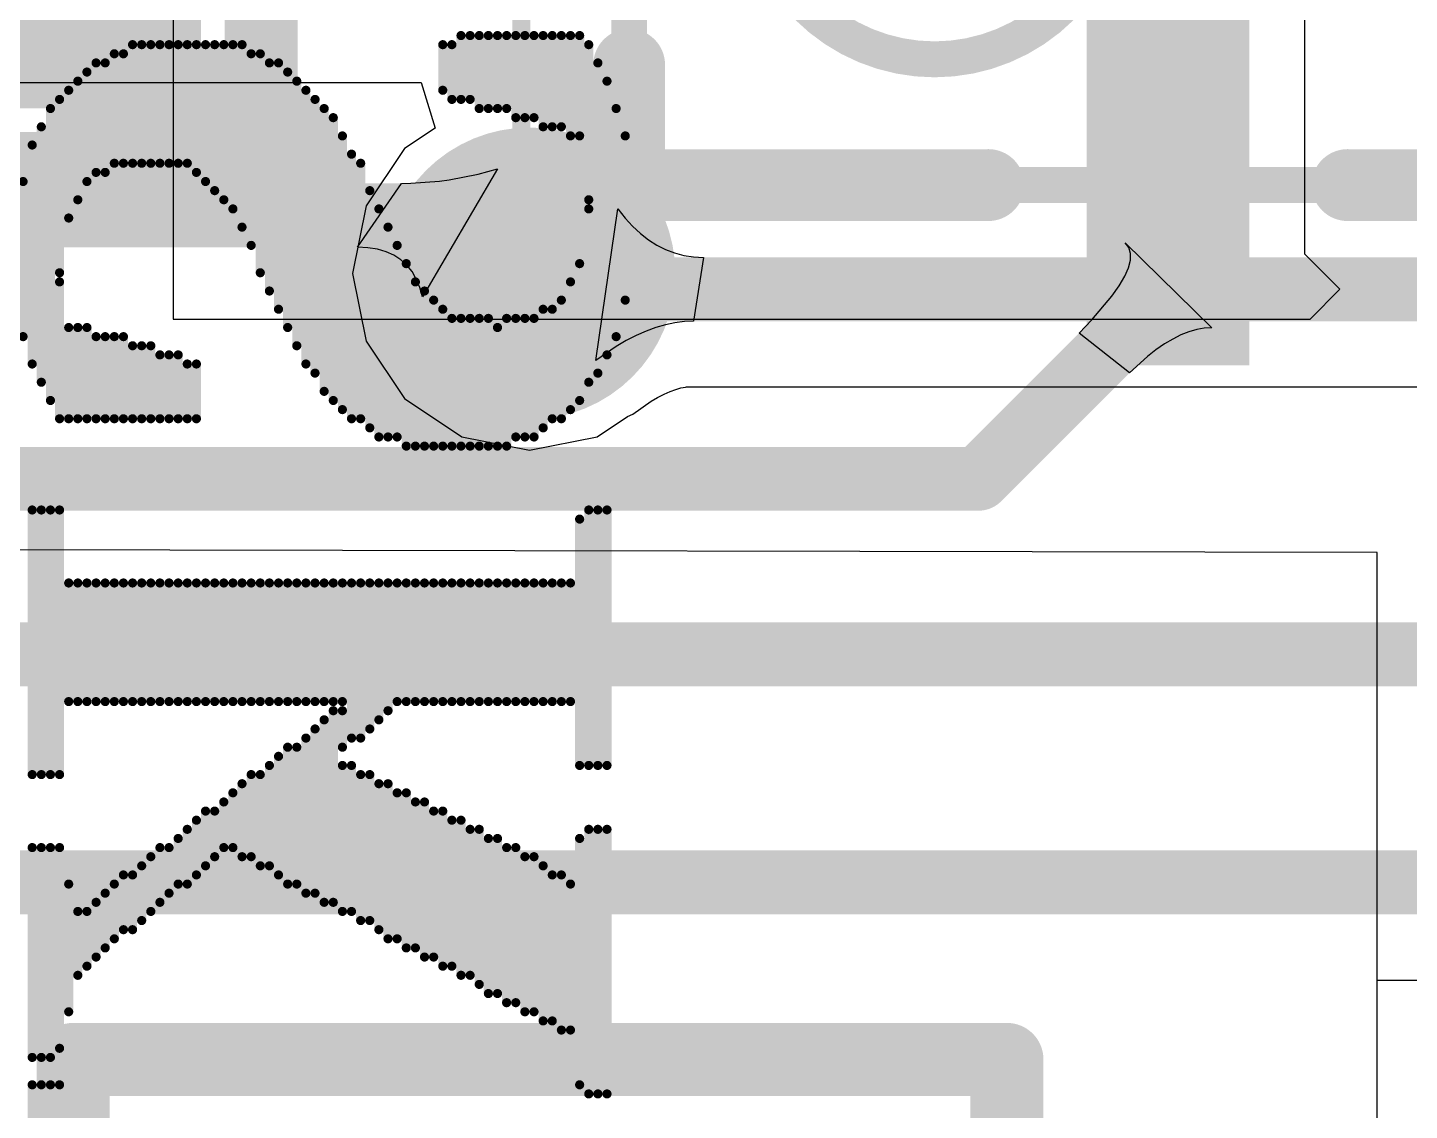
# Model space of a CAD drawing. Header units: millimetres. Extents: x -1.72 to 0.75, y -0.35 to 1.04.
# Drawn here: x 0.45 to 0.6015, y 0.175 to 0.2937 of the extents above; entities that cross this region are included whole.
import ezdxf

# ---------------------------------------------------------------- set-up
doc = ezdxf.new("R2010")
doc.units = ezdxf.units.MM
doc.header["$MEASUREMENT"] = 0
for name, color, linetype in [('BottomLayer', 5, 'Continuous'), ('BottomOverlay', 54, 'Continuous'), ('BottomSolder', 6, 'Continuous'), ('DrillDrawing', 1, 'Continuous'), ('Mechanical13', 56, 'Continuous'), ('Mechanical15', 56, 'Continuous'), ('MultiLayer', 9, 'Continuous'), ('TopLayer', 1, 'Continuous'), ('TopOverlay', 2, 'Continuous'), ('TopPaste', 8, 'Continuous'), ('TopSolder', 216, 'Continuous'), ('ViaHoleLayer', 16, 'Continuous')]:
    doc.layers.add(name, color=color, linetype=linetype)

# ---------------------------------------------------------------- blocks, each defined once
blk = doc.blocks.new('SEASKY1_B_1')
at = {"layer": 'BottomOverlay', "const_width": 0.001}
for points in [[(0.373, -0.02), (0.355, -0.02)], [(0.377, -0.021), (0.352, -0.021)], [(0.381, -0.023), (0.347, -0.023)], [(0.379, -0.022), (0.349, -0.022)], [(0.424, -0.022), (0.396, -0.022)], [(0.424, -0.023), (0.396, -0.023)], [(0.46, -0.022), (0.431, -0.022)], [(0.46, -0.023), (0.431, -0.023)], [(0.362, -0.024), (0.345, -0.024)], [(0.382, -0.024), (0.363, -0.024)], [(0.424, -0.024), (0.396, -0.024)], [(0.46, -0.024), (0.431, -0.024)], [(0.355, -0.025), (0.344, -0.025)], [(0.355, -0.026), (0.344, -0.026)], [(0.384, -0.025), (0.369, -0.025)], [(0.385, -0.026), (0.371, -0.026)], [(0.424, -0.025), (0.397, -0.025)], [(0.417, -0.026), (0.404, -0.026)], [(0.459, -0.025), (0.432, -0.025)], [(0.453, -0.026), (0.437, -0.026)], [(0.354, -0.027), (0.344, -0.027)], [(0.386, -0.027), (0.373, -0.027)], [(0.417, -0.027), (0.404, -0.027)], [(0.453, -0.027), (0.436, -0.027)], [(0.354, -0.028), (0.344, -0.028)], [(0.354, -0.029), (0.344, -0.029)], [(0.386, -0.028), (0.374, -0.028)], [(0.387, -0.029), (0.374, -0.029)], [(0.417, -0.028), (0.404, -0.028)], [(0.417, -0.029), (0.404, -0.029)], [(0.452, -0.029), (0.435, -0.029)], [(0.452, -0.028), (0.436, -0.028)], [(0.353, -0.03), (0.344, -0.03)], [(0.388, -0.03), (0.375, -0.03)], [(0.417, -0.03), (0.404, -0.03)], [(0.451, -0.03), (0.434, -0.03)], [(0.353, -0.031), (0.344, -0.031)], [(0.353, -0.032), (0.344, -0.032)], [(0.375, -0.031), (0.388, -0.031)], [(0.388, -0.032), (0.375, -0.032)], [(0.417, -0.031), (0.404, -0.031)], [(0.417, -0.032), (0.404, -0.032)], [(0.45, -0.032), (0.433, -0.032)], [(0.451, -0.031), (0.434, -0.031)], [(0.352, -0.033), (0.344, -0.033)], [(0.389, -0.033), (0.375, -0.033)], [(0.417, -0.033), (0.404, -0.033)], [(0.45, -0.033), (0.433, -0.033)], [(0.352, -0.034), (0.344, -0.034)], [(0.352, -0.035), (0.344, -0.035)], [(0.389, -0.035), (0.375, -0.035)], [(0.389, -0.034), (0.376, -0.034)], [(0.417, -0.034), (0.404, -0.034)], [(0.417, -0.035), (0.404, -0.035)], [(0.449, -0.034), (0.432, -0.034)], [(0.449, -0.035), (0.432, -0.035)], [(0.352, -0.036), (0.344, -0.036)], [(0.389, -0.036), (0.375, -0.036)], [(0.417, -0.036), (0.404, -0.036)], [(0.448, -0.036), (0.431, -0.036)], [(0.351, -0.037), (0.344, -0.037)], [(0.351, -0.038), (0.344, -0.038)], [(0.389, -0.037), (0.375, -0.037)], [(0.389, -0.038), (0.375, -0.038)], [(0.417, -0.037), (0.404, -0.037)], [(0.417, -0.038), (0.404, -0.038)], [(0.447, -0.038), (0.43, -0.038)], [(0.447, -0.037), (0.431, -0.037)], [(0.351, -0.039), (0.345, -0.039)], [(0.389, -0.039), (0.375, -0.039)], [(0.417, -0.039), (0.404, -0.039)], [(0.446, -0.039), (0.43, -0.039)], [(0.35, -0.04), (0.345, -0.04)], [(0.389, -0.041), (0.373, -0.041)], [(0.389, -0.04), (0.374, -0.04)], [(0.417, -0.04), (0.404, -0.04)], [(0.417, -0.041), (0.404, -0.041)], [(0.446, -0.04), (0.429, -0.04)], [(0.445, -0.041), (0.429, -0.041)], [(0.389, -0.042), (0.372, -0.042)], [(0.417, -0.042), (0.404, -0.042)], [(0.445, -0.042), (0.428, -0.042)], [(0.389, -0.044), (0.369, -0.044)], [(0.389, -0.043), (0.371, -0.043)], [(0.417, -0.043), (0.404, -0.043)], [(0.417, -0.044), (0.404, -0.044)], [(0.444, -0.044), (0.427, -0.044)], [(0.444, -0.043), (0.428, -0.043)], [(0.388, -0.045), (0.367, -0.045)], [(0.417, -0.045), (0.404, -0.045)], [(0.443, -0.045), (0.427, -0.045)], [(0.388, -0.047), (0.363, -0.047)], [(0.388, -0.046), (0.365, -0.046)], [(0.404, -0.046), (0.418, -0.046)], [(0.419, -0.047), (0.404, -0.047)], [(0.443, -0.046), (0.426, -0.046)], [(0.442, -0.047), (0.426, -0.047)], [(0.387, -0.048), (0.361, -0.048)], [(0.42, -0.048), (0.404, -0.048)], [(0.441, -0.048), (0.425, -0.048)], [(0.386, -0.05), (0.357, -0.05)], [(0.386, -0.049), (0.358, -0.049)], [(0.421, -0.049), (0.404, -0.049)], [(0.421, -0.05), (0.404, -0.05)], [(0.44, -0.05), (0.424, -0.05)], [(0.441, -0.049), (0.425, -0.049)], [(0.385, -0.051), (0.355, -0.051)], [(0.417, -0.051), (0.404, -0.051)], [(0.422, -0.051), (0.418, -0.051)], [(0.44, -0.051), (0.424, -0.051)], [(0.383, -0.053), (0.352, -0.053)], [(0.384, -0.052), (0.353, -0.052)], [(0.417, -0.052), (0.404, -0.052)], [(0.417, -0.053), (0.404, -0.053)], [(0.439, -0.052), (0.418, -0.052)], [(0.439, -0.053), (0.419, -0.053)], [(0.38, -0.055), (0.35, -0.055)], [(0.381, -0.054), (0.351, -0.054)], [(0.417, -0.054), (0.404, -0.054)], [(0.417, -0.055), (0.404, -0.055)], [(0.438, -0.054), (0.42, -0.054)], [(0.438, -0.055), (0.421, -0.055)], [(0.378, -0.056), (0.349, -0.056)], [(0.417, -0.056), (0.404, -0.056)], [(0.437, -0.056), (0.422, -0.056)], [(0.374, -0.058), (0.347, -0.058)], [(0.376, -0.057), (0.348, -0.057)], [(0.417, -0.057), (0.404, -0.057)], [(0.417, -0.058), (0.404, -0.058)], [(0.437, -0.057), (0.422, -0.057)], [(0.423, -0.058), (0.436, -0.058)], [(0.372, -0.059), (0.347, -0.059)], [(0.417, -0.059), (0.404, -0.059)], [(0.435, -0.059), (0.424, -0.059)], [(0.346, -0.06), (0.37, -0.06)], [(0.346, -0.061), (0.367, -0.061)], [(0.417, -0.06), (0.404, -0.06)], [(0.404, -0.061), (0.417, -0.061)], [(0.435, -0.06), (0.425, -0.06)], [(0.434, -0.061), (0.425, -0.061)], [(0.365, -0.062), (0.345, -0.062)], [(0.417, -0.062), (0.404, -0.062)], [(0.434, -0.062), (0.426, -0.062)], [(0.363, -0.063), (0.345, -0.063)], [(0.362, -0.064), (0.345, -0.064)], [(0.417, -0.063), (0.404, -0.063)], [(0.417, -0.064), (0.404, -0.064)], [(0.433, -0.063), (0.427, -0.063)], [(0.433, -0.064), (0.428, -0.064)], [(0.361, -0.065), (0.345, -0.065)], [(0.417, -0.065), (0.404, -0.065)], [(0.434, -0.065), (0.429, -0.065)], [(0.36, -0.066), (0.345, -0.066)], [(0.359, -0.067), (0.345, -0.067)], [(0.386, -0.067), (0.38, -0.067)], [(0.417, -0.066), (0.404, -0.066)], [(0.417, -0.067), (0.404, -0.067)], [(0.435, -0.066), (0.429, -0.066)], [(0.436, -0.067), (0.43, -0.067)], [(0.358, -0.068), (0.345, -0.068)], [(0.386, -0.068), (0.38, -0.068)], [(0.417, -0.068), (0.404, -0.068)], [(0.437, -0.068), (0.431, -0.068)], [(0.358, -0.069), (0.345, -0.069)], [(0.358, -0.07), (0.345, -0.07)], [(0.386, -0.069), (0.379, -0.069)], [(0.386, -0.07), (0.379, -0.07)], [(0.417, -0.069), (0.404, -0.069)], [(0.417, -0.07), (0.404, -0.07)], [(0.437, -0.069), (0.432, -0.069)], [(0.438, -0.07), (0.433, -0.07)], [(0.358, -0.071), (0.345, -0.071)], [(0.386, -0.071), (0.379, -0.071)], [(0.417, -0.071), (0.404, -0.071)], [(0.439, -0.071), (0.433, -0.071)], [(0.358, -0.072), (0.345, -0.072)], [(0.358, -0.073), (0.345, -0.073)], [(0.386, -0.072), (0.378, -0.072)], [(0.386, -0.073), (0.378, -0.073)], [(0.417, -0.072), (0.404, -0.072)], [(0.417, -0.073), (0.404, -0.073)], [(0.44, -0.072), (0.434, -0.072)], [(0.441, -0.073), (0.435, -0.073)], [(0.358, -0.074), (0.345, -0.074)], [(0.386, -0.074), (0.378, -0.074)], [(0.417, -0.074), (0.404, -0.074)], [(0.442, -0.074), (0.436, -0.074)], [(0.346, -0.075), (0.358, -0.075)], [(0.358, -0.076), (0.346, -0.076)], [(0.377, -0.075), (0.386, -0.075)], [(0.386, -0.076), (0.377, -0.076)], [(0.417, -0.075), (0.404, -0.075)], [(0.417, -0.076), (0.404, -0.076)], [(0.436, -0.075), (0.442, -0.075)], [(0.443, -0.076), (0.437, -0.076)], [(0.359, -0.077), (0.347, -0.077)], [(0.386, -0.077), (0.377, -0.077)], [(0.417, -0.077), (0.404, -0.077)], [(0.444, -0.077), (0.438, -0.077)], [(0.359, -0.078), (0.347, -0.078)], [(0.36, -0.079), (0.348, -0.079)], [(0.386, -0.079), (0.376, -0.079)], [(0.386, -0.078), (0.377, -0.078)], [(0.417, -0.078), (0.404, -0.078)], [(0.417, -0.079), (0.404, -0.079)], [(0.445, -0.078), (0.439, -0.078)], [(0.446, -0.079), (0.44, -0.079)], [(0.362, -0.08), (0.349, -0.08)], [(0.386, -0.08), (0.376, -0.08)], [(0.417, -0.08), (0.404, -0.08)], [(0.447, -0.08), (0.44, -0.08)], [(0.364, -0.081), (0.35, -0.081)], [(0.37, -0.082), (0.351, -0.082)], [(0.386, -0.082), (0.371, -0.082)], [(0.386, -0.081), (0.376, -0.081)], [(0.425, -0.082), (0.396, -0.082)], [(0.417, -0.081), (0.404, -0.081)], [(0.455, -0.082), (0.433, -0.082)], [(0.451, -0.081), (0.437, -0.081)], [(0.488, -0.082), (0.459, -0.082)], [(0.384, -0.083), (0.352, -0.083)], [(0.425, -0.083), (0.396, -0.083)], [(0.456, -0.083), (0.433, -0.083)], [(0.459, -0.083), (0.489, -0.083)], [(0.382, -0.084), (0.354, -0.084)], [(0.38, -0.085), (0.356, -0.085)], [(0.425, -0.084), (0.396, -0.084)], [(0.425, -0.085), (0.396, -0.085)], [(0.456, -0.084), (0.433, -0.084)], [(0.456, -0.085), (0.433, -0.085)], [(0.489, -0.084), (0.459, -0.084)], [(0.489, -0.085), (0.459, -0.085)], [(0.377, -0.086), (0.36, -0.086)]]:
    blk.add_lwpolyline(points, dxfattribs=at)
at = {"layer": 'BottomOverlay', "const_width": 0.0005}
for points in [[(0.35475, -0.02, 1), (0.35525, -0.02, 1)], [(0.37275, -0.02, 1), (0.37325, -0.02, 1)], [(0.35175, -0.021, 1), (0.35225, -0.021, 1)], [(0.37675, -0.021, 1), (0.37725, -0.021, 1)], [(0.34675, -0.023, 1), (0.34725, -0.023, 1)], [(0.34875, -0.022, 1), (0.34925, -0.022, 1)], [(0.37875, -0.022, 1), (0.37925, -0.022, 1)], [(0.38075, -0.023, 1), (0.38125, -0.023, 1)], [(0.39575, -0.022, 1), (0.39625, -0.022, 1)], [(0.39575, -0.023, 1), (0.39625, -0.023, 1)], [(0.42375, -0.022, 1), (0.42425, -0.022, 1)], [(0.42375, -0.023, 1), (0.42425, -0.023, 1)], [(0.43075, -0.022, 1), (0.43125, -0.022, 1)], [(0.43075, -0.023, 1), (0.43125, -0.023, 1)], [(0.45975, -0.022, 1), (0.46025, -0.022, 1)], [(0.45975, -0.023, 1), (0.46025, -0.023, 1)], [(0.34475, -0.024, 1), (0.34525, -0.024, 1)], [(0.36175, -0.024, 1), (0.36225, -0.024, 1)], [(0.36275, -0.024, 1), (0.36325, -0.024, 1)], [(0.38175, -0.024, 1), (0.38225, -0.024, 1)], [(0.39575, -0.024, 1), (0.39625, -0.024, 1)], [(0.42375, -0.024, 1), (0.42425, -0.024, 1)], [(0.43075, -0.024, 1), (0.43125, -0.024, 1)], [(0.45975, -0.024, 1), (0.46025, -0.024, 1)], [(0.34375, -0.025, 1), (0.34425, -0.025, 1)], [(0.34375, -0.026, 1), (0.34425, -0.026, 1)], [(0.35475, -0.025, 1), (0.35525, -0.025, 1)], [(0.35475, -0.026, 1), (0.35525, -0.026, 1)], [(0.36875, -0.025, 1), (0.36925, -0.025, 1)], [(0.37075, -0.026, 1), (0.37125, -0.026, 1)], [(0.38375, -0.025, 1), (0.38425, -0.025, 1)], [(0.38475, -0.026, 1), (0.38525, -0.026, 1)], [(0.39675, -0.025, 1), (0.39725, -0.025, 1)], [(0.40375, -0.026, 1), (0.40425, -0.026, 1)], [(0.41675, -0.026, 1), (0.41725, -0.026, 1)], [(0.42375, -0.025, 1), (0.42425, -0.025, 1)], [(0.43175, -0.025, 1), (0.43225, -0.025, 1)], [(0.43675, -0.026, 1), (0.43725, -0.026, 1)], [(0.45275, -0.026, 1), (0.45325, -0.026, 1)], [(0.45875, -0.025, 1), (0.45925, -0.025, 1)], [(0.34375, -0.027, 1), (0.34425, -0.027, 1)], [(0.35375, -0.027, 1), (0.35425, -0.027, 1)], [(0.37275, -0.027, 1), (0.37325, -0.027, 1)], [(0.38575, -0.027, 1), (0.38625, -0.027, 1)], [(0.40375, -0.027, 1), (0.40425, -0.027, 1)], [(0.41675, -0.027, 1), (0.41725, -0.027, 1)], [(0.43575, -0.027, 1), (0.43625, -0.027, 1)], [(0.45275, -0.027, 1), (0.45325, -0.027, 1)], [(0.34375, -0.028, 1), (0.34425, -0.028, 1)], [(0.34375, -0.029, 1), (0.34425, -0.029, 1)], [(0.35375, -0.028, 1), (0.35425, -0.028, 1)], [(0.35375, -0.029, 1), (0.35425, -0.029, 1)], [(0.37375, -0.028, 1), (0.37425, -0.028, 1)], [(0.37375, -0.029, 1), (0.37425, -0.029, 1)], [(0.38575, -0.028, 1), (0.38625, -0.028, 1)], [(0.38675, -0.029, 1), (0.38725, -0.029, 1)], [(0.40375, -0.028, 1), (0.40425, -0.028, 1)], [(0.40375, -0.029, 1), (0.40425, -0.029, 1)], [(0.41675, -0.028, 1), (0.41725, -0.028, 1)], [(0.41675, -0.029, 1), (0.41725, -0.029, 1)], [(0.43475, -0.029, 1), (0.43525, -0.029, 1)], [(0.43575, -0.028, 1), (0.43625, -0.028, 1)], [(0.45175, -0.028, 1), (0.45225, -0.028, 1)], [(0.45175, -0.029, 1), (0.45225, -0.029, 1)], [(0.34375, -0.03, 1), (0.34425, -0.03, 1)], [(0.35275, -0.03, 1), (0.35325, -0.03, 1)], [(0.37475, -0.03, 1), (0.37525, -0.03, 1)], [(0.38775, -0.03, 1), (0.38825, -0.03, 1)], [(0.40375, -0.03, 1), (0.40425, -0.03, 1)], [(0.41675, -0.03, 1), (0.41725, -0.03, 1)], [(0.43375, -0.03, 1), (0.43425, -0.03, 1)], [(0.45075, -0.03, 1), (0.45125, -0.03, 1)], [(0.34375, -0.031, 1), (0.34425, -0.031, 1)], [(0.34375, -0.032, 1), (0.34425, -0.032, 1)], [(0.35275, -0.031, 1), (0.35325, -0.031, 1)], [(0.35275, -0.032, 1), (0.35325, -0.032, 1)], [(0.37475, -0.031, 1), (0.37525, -0.031, 1)], [(0.37475, -0.032, 1), (0.37525, -0.032, 1)], [(0.38775, -0.031, 1), (0.38825, -0.031, 1)], [(0.38775, -0.032, 1), (0.38825, -0.032, 1)], [(0.40375, -0.031, 1), (0.40425, -0.031, 1)], [(0.40375, -0.032, 1), (0.40425, -0.032, 1)], [(0.41675, -0.031, 1), (0.41725, -0.031, 1)], [(0.41675, -0.032, 1), (0.41725, -0.032, 1)], [(0.43275, -0.032, 1), (0.43325, -0.032, 1)], [(0.43375, -0.031, 1), (0.43425, -0.031, 1)], [(0.44975, -0.032, 1), (0.45025, -0.032, 1)], [(0.45075, -0.031, 1), (0.45125, -0.031, 1)], [(0.34375, -0.033, 1), (0.34425, -0.033, 1)], [(0.35175, -0.033, 1), (0.35225, -0.033, 1)], [(0.37475, -0.033, 1), (0.37525, -0.033, 1)], [(0.38875, -0.033, 1), (0.38925, -0.033, 1)], [(0.40375, -0.033, 1), (0.40425, -0.033, 1)], [(0.41675, -0.033, 1), (0.41725, -0.033, 1)], [(0.43275, -0.033, 1), (0.43325, -0.033, 1)], [(0.44975, -0.033, 1), (0.45025, -0.033, 1)], [(0.34375, -0.034, 1), (0.34425, -0.034, 1)], [(0.34375, -0.035, 1), (0.34425, -0.035, 1)], [(0.35175, -0.034, 1), (0.35225, -0.034, 1)], [(0.35175, -0.035, 1), (0.35225, -0.035, 1)], [(0.37475, -0.035, 1), (0.37525, -0.035, 1)], [(0.37575, -0.034, 1), (0.37625, -0.034, 1)], [(0.38875, -0.034, 1), (0.38925, -0.034, 1)], [(0.38875, -0.035, 1), (0.38925, -0.035, 1)], [(0.40375, -0.034, 1), (0.40425, -0.034, 1)], [(0.40375, -0.035, 1), (0.40425, -0.035, 1)], [(0.41675, -0.034, 1), (0.41725, -0.034, 1)], [(0.41675, -0.035, 1), (0.41725, -0.035, 1)], [(0.43175, -0.034, 1), (0.43225, -0.034, 1)], [(0.43175, -0.035, 1), (0.43225, -0.035, 1)], [(0.44875, -0.034, 1), (0.44925, -0.034, 1)], [(0.44875, -0.035, 1), (0.44925, -0.035, 1)], [(0.34375, -0.036, 1), (0.34425, -0.036, 1)], [(0.35175, -0.036, 1), (0.35225, -0.036, 1)], [(0.37475, -0.036, 1), (0.37525, -0.036, 1)], [(0.38875, -0.036, 1), (0.38925, -0.036, 1)], [(0.40375, -0.036, 1), (0.40425, -0.036, 1)], [(0.41675, -0.036, 1), (0.41725, -0.036, 1)], [(0.43075, -0.036, 1), (0.43125, -0.036, 1)], [(0.44775, -0.036, 1), (0.44825, -0.036, 1)], [(0.34375, -0.037, 1), (0.34425, -0.037, 1)], [(0.34375, -0.038, 1), (0.34425, -0.038, 1)], [(0.35075, -0.037, 1), (0.35125, -0.037, 1)], [(0.35075, -0.038, 1), (0.35125, -0.038, 1)], [(0.37475, -0.037, 1), (0.37525, -0.037, 1)], [(0.37475, -0.038, 1), (0.37525, -0.038, 1)], [(0.38875, -0.037, 1), (0.38925, -0.037, 1)], [(0.38875, -0.038, 1), (0.38925, -0.038, 1)], [(0.40375, -0.037, 1), (0.40425, -0.037, 1)], [(0.40375, -0.038, 1), (0.40425, -0.038, 1)], [(0.41675, -0.037, 1), (0.41725, -0.037, 1)], [(0.41675, -0.038, 1), (0.41725, -0.038, 1)], [(0.42975, -0.038, 1), (0.43025, -0.038, 1)], [(0.43075, -0.037, 1), (0.43125, -0.037, 1)], [(0.44675, -0.037, 1), (0.44725, -0.037, 1)], [(0.44675, -0.038, 1), (0.44725, -0.038, 1)], [(0.34475, -0.039, 1), (0.34525, -0.039, 1)], [(0.35075, -0.039, 1), (0.35125, -0.039, 1)], [(0.37475, -0.039, 1), (0.37525, -0.039, 1)], [(0.38875, -0.039, 1), (0.38925, -0.039, 1)], [(0.40375, -0.039, 1), (0.40425, -0.039, 1)], [(0.41675, -0.039, 1), (0.41725, -0.039, 1)], [(0.42975, -0.039, 1), (0.43025, -0.039, 1)], [(0.44575, -0.039, 1), (0.44625, -0.039, 1)], [(0.34475, -0.04, 1), (0.34525, -0.04, 1)], [(0.34975, -0.04, 1), (0.35025, -0.04, 1)], [(0.37275, -0.041, 1), (0.37325, -0.041, 1)], [(0.37375, -0.04, 1), (0.37425, -0.04, 1)], [(0.38875, -0.04, 1), (0.38925, -0.04, 1)], [(0.38875, -0.041, 1), (0.38925, -0.041, 1)], [(0.40375, -0.04, 1), (0.40425, -0.04, 1)], [(0.40375, -0.041, 1), (0.40425, -0.041, 1)], [(0.41675, -0.04, 1), (0.41725, -0.04, 1)], [(0.41675, -0.041, 1), (0.41725, -0.041, 1)], [(0.42875, -0.04, 1), (0.42925, -0.04, 1)], [(0.42875, -0.041, 1), (0.42925, -0.041, 1)], [(0.44475, -0.041, 1), (0.44525, -0.041, 1)], [(0.44575, -0.04, 1), (0.44625, -0.04, 1)], [(0.37175, -0.042, 1), (0.37225, -0.042, 1)], [(0.38875, -0.042, 1), (0.38925, -0.042, 1)], [(0.40375, -0.042, 1), (0.40425, -0.042, 1)], [(0.41675, -0.042, 1), (0.41725, -0.042, 1)], [(0.42775, -0.042, 1), (0.42825, -0.042, 1)], [(0.44475, -0.042, 1), (0.44525, -0.042, 1)], [(0.36875, -0.044, 1), (0.36925, -0.044, 1)], [(0.37075, -0.043, 1), (0.37125, -0.043, 1)], [(0.38875, -0.043, 1), (0.38925, -0.043, 1)], [(0.38875, -0.044, 1), (0.38925, -0.044, 1)], [(0.40375, -0.043, 1), (0.40425, -0.043, 1)], [(0.40375, -0.044, 1), (0.40425, -0.044, 1)], [(0.41675, -0.043, 1), (0.41725, -0.043, 1)], [(0.41675, -0.044, 1), (0.41725, -0.044, 1)], [(0.42675, -0.044, 1), (0.42725, -0.044, 1)], [(0.42775, -0.043, 1), (0.42825, -0.043, 1)], [(0.44375, -0.043, 1), (0.44425, -0.043, 1)], [(0.44375, -0.044, 1), (0.44425, -0.044, 1)], [(0.36675, -0.045, 1), (0.36725, -0.045, 1)], [(0.38775, -0.045, 1), (0.38825, -0.045, 1)], [(0.40375, -0.045, 1), (0.40425, -0.045, 1)], [(0.41675, -0.045, 1), (0.41725, -0.045, 1)], [(0.42675, -0.045, 1), (0.42725, -0.045, 1)], [(0.44275, -0.045, 1), (0.44325, -0.045, 1)], [(0.36275, -0.047, 1), (0.36325, -0.047, 1)], [(0.36475, -0.046, 1), (0.36525, -0.046, 1)], [(0.38775, -0.046, 1), (0.38825, -0.046, 1)], [(0.38775, -0.047, 1), (0.38825, -0.047, 1)], [(0.40375, -0.046, 1), (0.40425, -0.046, 1)], [(0.40375, -0.047, 1), (0.40425, -0.047, 1)], [(0.41775, -0.046, 1), (0.41825, -0.046, 1)], [(0.41875, -0.047, 1), (0.41925, -0.047, 1)], [(0.42575, -0.046, 1), (0.42625, -0.046, 1)], [(0.42575, -0.047, 1), (0.42625, -0.047, 1)], [(0.44175, -0.047, 1), (0.44225, -0.047, 1)], [(0.44275, -0.046, 1), (0.44325, -0.046, 1)], [(0.36075, -0.048, 1), (0.36125, -0.048, 1)], [(0.38675, -0.048, 1), (0.38725, -0.048, 1)], [(0.40375, -0.048, 1), (0.40425, -0.048, 1)], [(0.41975, -0.048, 1), (0.42025, -0.048, 1)], [(0.42475, -0.048, 1), (0.42525, -0.048, 1)], [(0.44075, -0.048, 1), (0.44125, -0.048, 1)], [(0.35675, -0.05, 1), (0.35725, -0.05, 1)], [(0.35775, -0.049, 1), (0.35825, -0.049, 1)], [(0.38575, -0.049, 1), (0.38625, -0.049, 1)], [(0.38575, -0.05, 1), (0.38625, -0.05, 1)], [(0.40375, -0.049, 1), (0.40425, -0.049, 1)], [(0.40375, -0.05, 1), (0.40425, -0.05, 1)], [(0.42075, -0.049, 1), (0.42125, -0.049, 1)], [(0.42075, -0.05, 1), (0.42125, -0.05, 1)], [(0.42375, -0.05, 1), (0.42425, -0.05, 1)], [(0.42475, -0.049, 1), (0.42525, -0.049, 1)], [(0.43975, -0.05, 1), (0.44025, -0.05, 1)], [(0.44075, -0.049, 1), (0.44125, -0.049, 1)], [(0.35475, -0.051, 1), (0.35525, -0.051, 1)], [(0.38475, -0.051, 1), (0.38525, -0.051, 1)], [(0.40375, -0.051, 1), (0.40425, -0.051, 1)], [(0.41675, -0.051, 1), (0.41725, -0.051, 1)], [(0.41775, -0.051, 1), (0.41825, -0.051, 1)], [(0.42175, -0.051, 1), (0.42225, -0.051, 1)], [(0.42375, -0.051, 1), (0.42425, -0.051, 1)], [(0.43975, -0.051, 1), (0.44025, -0.051, 1)], [(0.35175, -0.053, 1), (0.35225, -0.053, 1)], [(0.35275, -0.052, 1), (0.35325, -0.052, 1)], [(0.38275, -0.053, 1), (0.38325, -0.053, 1)], [(0.38375, -0.052, 1), (0.38425, -0.052, 1)], [(0.40375, -0.052, 1), (0.40425, -0.052, 1)], [(0.40375, -0.053, 1), (0.40425, -0.053, 1)], [(0.41675, -0.052, 1), (0.41725, -0.052, 1)], [(0.41675, -0.053, 1), (0.41725, -0.053, 1)], [(0.41775, -0.052, 1), (0.41825, -0.052, 1)], [(0.41875, -0.053, 1), (0.41925, -0.053, 1)], [(0.43875, -0.052, 1), (0.43925, -0.052, 1)], [(0.43875, -0.053, 1), (0.43925, -0.053, 1)], [(0.34975, -0.055, 1), (0.35025, -0.055, 1)], [(0.35075, -0.054, 1), (0.35125, -0.054, 1)], [(0.37975, -0.055, 1), (0.38025, -0.055, 1)], [(0.38075, -0.054, 1), (0.38125, -0.054, 1)], [(0.40375, -0.054, 1), (0.40425, -0.054, 1)], [(0.40375, -0.055, 1), (0.40425, -0.055, 1)], [(0.41675, -0.054, 1), (0.41725, -0.054, 1)], [(0.41675, -0.055, 1), (0.41725, -0.055, 1)], [(0.41975, -0.054, 1), (0.42025, -0.054, 1)], [(0.42075, -0.055, 1), (0.42125, -0.055, 1)], [(0.43775, -0.054, 1), (0.43825, -0.054, 1)], [(0.43775, -0.055, 1), (0.43825, -0.055, 1)], [(0.34875, -0.056, 1), (0.34925, -0.056, 1)], [(0.37775, -0.056, 1), (0.37825, -0.056, 1)], [(0.40375, -0.056, 1), (0.40425, -0.056, 1)], [(0.41675, -0.056, 1), (0.41725, -0.056, 1)], [(0.42175, -0.056, 1), (0.42225, -0.056, 1)], [(0.43675, -0.056, 1), (0.43725, -0.056, 1)], [(0.34675, -0.058, 1), (0.34725, -0.058, 1)], [(0.34775, -0.057, 1), (0.34825, -0.057, 1)], [(0.37375, -0.058, 1), (0.37425, -0.058, 1)], [(0.37575, -0.057, 1), (0.37625, -0.057, 1)], [(0.40375, -0.057, 1), (0.40425, -0.057, 1)], [(0.40375, -0.058, 1), (0.40425, -0.058, 1)], [(0.41675, -0.057, 1), (0.41725, -0.057, 1)], [(0.41675, -0.058, 1), (0.41725, -0.058, 1)], [(0.42175, -0.057, 1), (0.42225, -0.057, 1)], [(0.42275, -0.058, 1), (0.42325, -0.058, 1)], [(0.43575, -0.058, 1), (0.43625, -0.058, 1)], [(0.43675, -0.057, 1), (0.43725, -0.057, 1)], [(0.34675, -0.059, 1), (0.34725, -0.059, 1)], [(0.37175, -0.059, 1), (0.37225, -0.059, 1)], [(0.40375, -0.059, 1), (0.40425, -0.059, 1)], [(0.41675, -0.059, 1), (0.41725, -0.059, 1)], [(0.42375, -0.059, 1), (0.42425, -0.059, 1)], [(0.43475, -0.059, 1), (0.43525, -0.059, 1)], [(0.34575, -0.06, 1), (0.34625, -0.06, 1)], [(0.34575, -0.061, 1), (0.34625, -0.061, 1)], [(0.36675, -0.061, 1), (0.36725, -0.061, 1)], [(0.36975, -0.06, 1), (0.37025, -0.06, 1)], [(0.40375, -0.06, 1), (0.40425, -0.06, 1)], [(0.40375, -0.061, 1), (0.40425, -0.061, 1)], [(0.41675, -0.06, 1), (0.41725, -0.06, 1)], [(0.41675, -0.061, 1), (0.41725, -0.061, 1)], [(0.42475, -0.06, 1), (0.42525, -0.06, 1)], [(0.42475, -0.061, 1), (0.42525, -0.061, 1)], [(0.43375, -0.061, 1), (0.43425, -0.061, 1)], [(0.43475, -0.06, 1), (0.43525, -0.06, 1)], [(0.34475, -0.062, 1), (0.34525, -0.062, 1)], [(0.36475, -0.062, 1), (0.36525, -0.062, 1)], [(0.40375, -0.062, 1), (0.40425, -0.062, 1)], [(0.41675, -0.062, 1), (0.41725, -0.062, 1)], [(0.42575, -0.062, 1), (0.42625, -0.062, 1)], [(0.43375, -0.062, 1), (0.43425, -0.062, 1)], [(0.34475, -0.063, 1), (0.34525, -0.063, 1)], [(0.34475, -0.064, 1), (0.34525, -0.064, 1)], [(0.36175, -0.064, 1), (0.36225, -0.064, 1)], [(0.36275, -0.063, 1), (0.36325, -0.063, 1)], [(0.40375, -0.063, 1), (0.40425, -0.063, 1)], [(0.40375, -0.064, 1), (0.40425, -0.064, 1)], [(0.41675, -0.063, 1), (0.41725, -0.063, 1)], [(0.41675, -0.064, 1), (0.41725, -0.064, 1)], [(0.42675, -0.063, 1), (0.42725, -0.063, 1)], [(0.42775, -0.064, 1), (0.42825, -0.064, 1)], [(0.43275, -0.063, 1), (0.43325, -0.063, 1)], [(0.43275, -0.064, 1), (0.43325, -0.064, 1)], [(0.34475, -0.065, 1), (0.34525, -0.065, 1)], [(0.36075, -0.065, 1), (0.36125, -0.065, 1)], [(0.40375, -0.065, 1), (0.40425, -0.065, 1)], [(0.41675, -0.065, 1), (0.41725, -0.065, 1)], [(0.42875, -0.065, 1), (0.42925, -0.065, 1)], [(0.43375, -0.065, 1), (0.43425, -0.065, 1)], [(0.34475, -0.066, 1), (0.34525, -0.066, 1)], [(0.34475, -0.067, 1), (0.34525, -0.067, 1)], [(0.35875, -0.067, 1), (0.35925, -0.067, 1)], [(0.35975, -0.066, 1), (0.36025, -0.066, 1)], [(0.37975, -0.067, 1), (0.38025, -0.067, 1)], [(0.38575, -0.067, 1), (0.38625, -0.067, 1)], [(0.40375, -0.066, 1), (0.40425, -0.066, 1)], [(0.40375, -0.067, 1), (0.40425, -0.067, 1)], [(0.41675, -0.066, 1), (0.41725, -0.066, 1)], [(0.41675, -0.067, 1), (0.41725, -0.067, 1)], [(0.42875, -0.066, 1), (0.42925, -0.066, 1)], [(0.42975, -0.067, 1), (0.43025, -0.067, 1)], [(0.43475, -0.066, 1), (0.43525, -0.066, 1)], [(0.43575, -0.067, 1), (0.43625, -0.067, 1)], [(0.34475, -0.068, 1), (0.34525, -0.068, 1)], [(0.35775, -0.068, 1), (0.35825, -0.068, 1)], [(0.37975, -0.068, 1), (0.38025, -0.068, 1)], [(0.38575, -0.068, 1), (0.38625, -0.068, 1)], [(0.40375, -0.068, 1), (0.40425, -0.068, 1)], [(0.41675, -0.068, 1), (0.41725, -0.068, 1)], [(0.43075, -0.068, 1), (0.43125, -0.068, 1)], [(0.43675, -0.068, 1), (0.43725, -0.068, 1)], [(0.34475, -0.069, 1), (0.34525, -0.069, 1)], [(0.34475, -0.07, 1), (0.34525, -0.07, 1)], [(0.35775, -0.069, 1), (0.35825, -0.069, 1)], [(0.35775, -0.07, 1), (0.35825, -0.07, 1)], [(0.37875, -0.069, 1), (0.37925, -0.069, 1)], [(0.37875, -0.07, 1), (0.37925, -0.07, 1)], [(0.38575, -0.069, 1), (0.38625, -0.069, 1)], [(0.38575, -0.07, 1), (0.38625, -0.07, 1)], [(0.40375, -0.069, 1), (0.40425, -0.069, 1)], [(0.40375, -0.07, 1), (0.40425, -0.07, 1)], [(0.41675, -0.069, 1), (0.41725, -0.069, 1)], [(0.41675, -0.07, 1), (0.41725, -0.07, 1)], [(0.43175, -0.069, 1), (0.43225, -0.069, 1)], [(0.43275, -0.07, 1), (0.43325, -0.07, 1)], [(0.43675, -0.069, 1), (0.43725, -0.069, 1)], [(0.43775, -0.07, 1), (0.43825, -0.07, 1)], [(0.34475, -0.071, 1), (0.34525, -0.071, 1)], [(0.35775, -0.071, 1), (0.35825, -0.071, 1)], [(0.37875, -0.071, 1), (0.37925, -0.071, 1)], [(0.38575, -0.071, 1), (0.38625, -0.071, 1)], [(0.40375, -0.071, 1), (0.40425, -0.071, 1)], [(0.41675, -0.071, 1), (0.41725, -0.071, 1)], [(0.43275, -0.071, 1), (0.43325, -0.071, 1)], [(0.43875, -0.071, 1), (0.43925, -0.071, 1)], [(0.34475, -0.072, 1), (0.34525, -0.072, 1)], [(0.34475, -0.073, 1), (0.34525, -0.073, 1)], [(0.35775, -0.072, 1), (0.35825, -0.072, 1)], [(0.35775, -0.073, 1), (0.35825, -0.073, 1)], [(0.37775, -0.072, 1), (0.37825, -0.072, 1)], [(0.37775, -0.073, 1), (0.37825, -0.073, 1)], [(0.38575, -0.072, 1), (0.38625, -0.072, 1)], [(0.38575, -0.073, 1), (0.38625, -0.073, 1)], [(0.40375, -0.072, 1), (0.40425, -0.072, 1)], [(0.40375, -0.073, 1), (0.40425, -0.073, 1)], [(0.41675, -0.072, 1), (0.41725, -0.072, 1)], [(0.41675, -0.073, 1), (0.41725, -0.073, 1)], [(0.43375, -0.072, 1), (0.43425, -0.072, 1)], [(0.43475, -0.073, 1), (0.43525, -0.073, 1)], [(0.43975, -0.072, 1), (0.44025, -0.072, 1)], [(0.44075, -0.073, 1), (0.44125, -0.073, 1)], [(0.34475, -0.074, 1), (0.34525, -0.074, 1)], [(0.35775, -0.074, 1), (0.35825, -0.074, 1)], [(0.37775, -0.074, 1), (0.37825, -0.074, 1)], [(0.38575, -0.074, 1), (0.38625, -0.074, 1)], [(0.40375, -0.074, 1), (0.40425, -0.074, 1)], [(0.41675, -0.074, 1), (0.41725, -0.074, 1)], [(0.43575, -0.074, 1), (0.43625, -0.074, 1)], [(0.44175, -0.074, 1), (0.44225, -0.074, 1)], [(0.34575, -0.075, 1), (0.34625, -0.075, 1)], [(0.34575, -0.076, 1), (0.34625, -0.076, 1)], [(0.35775, -0.075, 1), (0.35825, -0.075, 1)], [(0.35775, -0.076, 1), (0.35825, -0.076, 1)], [(0.37675, -0.075, 1), (0.37725, -0.075, 1)], [(0.37675, -0.076, 1), (0.37725, -0.076, 1)], [(0.38575, -0.075, 1), (0.38625, -0.075, 1)], [(0.38575, -0.076, 1), (0.38625, -0.076, 1)], [(0.40375, -0.075, 1), (0.40425, -0.075, 1)], [(0.40375, -0.076, 1), (0.40425, -0.076, 1)], [(0.41675, -0.075, 1), (0.41725, -0.075, 1)], [(0.41675, -0.076, 1), (0.41725, -0.076, 1)], [(0.43575, -0.075, 1), (0.43625, -0.075, 1)], [(0.43675, -0.076, 1), (0.43725, -0.076, 1)], [(0.44175, -0.075, 1), (0.44225, -0.075, 1)], [(0.44275, -0.076, 1), (0.44325, -0.076, 1)], [(0.34675, -0.077, 1), (0.34725, -0.077, 1)], [(0.35875, -0.077, 1), (0.35925, -0.077, 1)], [(0.37675, -0.077, 1), (0.37725, -0.077, 1)], [(0.38575, -0.077, 1), (0.38625, -0.077, 1)], [(0.40375, -0.077, 1), (0.40425, -0.077, 1)], [(0.41675, -0.077, 1), (0.41725, -0.077, 1)], [(0.43775, -0.077, 1), (0.43825, -0.077, 1)], [(0.44375, -0.077, 1), (0.44425, -0.077, 1)], [(0.34675, -0.078, 1), (0.34725, -0.078, 1)], [(0.34775, -0.079, 1), (0.34825, -0.079, 1)], [(0.35875, -0.078, 1), (0.35925, -0.078, 1)], [(0.35975, -0.079, 1), (0.36025, -0.079, 1)], [(0.37575, -0.079, 1), (0.37625, -0.079, 1)], [(0.37675, -0.078, 1), (0.37725, -0.078, 1)], [(0.38575, -0.078, 1), (0.38625, -0.078, 1)], [(0.38575, -0.079, 1), (0.38625, -0.079, 1)], [(0.40375, -0.078, 1), (0.40425, -0.078, 1)], [(0.40375, -0.079, 1), (0.40425, -0.079, 1)], [(0.41675, -0.078, 1), (0.41725, -0.078, 1)], [(0.41675, -0.079, 1), (0.41725, -0.079, 1)], [(0.43875, -0.078, 1), (0.43925, -0.078, 1)], [(0.43975, -0.079, 1), (0.44025, -0.079, 1)], [(0.44475, -0.078, 1), (0.44525, -0.078, 1)], [(0.44575, -0.079, 1), (0.44625, -0.079, 1)], [(0.34875, -0.08, 1), (0.34925, -0.08, 1)], [(0.36175, -0.08, 1), (0.36225, -0.08, 1)], [(0.37575, -0.08, 1), (0.37625, -0.08, 1)], [(0.38575, -0.08, 1), (0.38625, -0.08, 1)], [(0.40375, -0.08, 1), (0.40425, -0.08, 1)], [(0.41675, -0.08, 1), (0.41725, -0.08, 1)], [(0.43975, -0.08, 1), (0.44025, -0.08, 1)], [(0.44675, -0.08, 1), (0.44725, -0.08, 1)], [(0.34975, -0.081, 1), (0.35025, -0.081, 1)], [(0.35075, -0.082, 1), (0.35125, -0.082, 1)], [(0.36375, -0.081, 1), (0.36425, -0.081, 1)], [(0.36975, -0.082, 1), (0.37025, -0.082, 1)], [(0.37075, -0.082, 1), (0.37125, -0.082, 1)], [(0.37575, -0.081, 1), (0.37625, -0.081, 1)], [(0.38575, -0.081, 1), (0.38625, -0.081, 1)], [(0.38575, -0.082, 1), (0.38625, -0.082, 1)], [(0.39575, -0.082, 1), (0.39625, -0.082, 1)], [(0.40375, -0.081, 1), (0.40425, -0.081, 1)], [(0.41675, -0.081, 1), (0.41725, -0.081, 1)], [(0.42475, -0.082, 1), (0.42525, -0.082, 1)], [(0.43275, -0.082, 1), (0.43325, -0.082, 1)], [(0.43675, -0.081, 1), (0.43725, -0.081, 1)], [(0.45075, -0.081, 1), (0.45125, -0.081, 1)], [(0.45475, -0.082, 1), (0.45525, -0.082, 1)], [(0.45875, -0.082, 1), (0.45925, -0.082, 1)], [(0.35175, -0.083, 1), (0.35225, -0.083, 1)], [(0.38375, -0.083, 1), (0.38425, -0.083, 1)], [(0.39575, -0.083, 1), (0.39625, -0.083, 1)], [(0.42475, -0.083, 1), (0.42525, -0.083, 1)], [(0.43275, -0.083, 1), (0.43325, -0.083, 1)], [(0.45575, -0.083, 1), (0.45625, -0.083, 1)], [(0.45875, -0.083, 1), (0.45925, -0.083, 1)], [(0.35375, -0.084, 1), (0.35425, -0.084, 1)], [(0.35575, -0.085, 1), (0.35625, -0.085, 1)], [(0.37975, -0.085, 1), (0.38025, -0.085, 1)], [(0.38175, -0.084, 1), (0.38225, -0.084, 1)], [(0.39575, -0.084, 1), (0.39625, -0.084, 1)], [(0.39575, -0.085, 1), (0.39625, -0.085, 1)], [(0.42475, -0.084, 1), (0.42525, -0.084, 1)], [(0.42475, -0.085, 1), (0.42525, -0.085, 1)], [(0.43275, -0.084, 1), (0.43325, -0.084, 1)], [(0.43275, -0.085, 1), (0.43325, -0.085, 1)], [(0.45575, -0.084, 1), (0.45625, -0.084, 1)], [(0.45575, -0.085, 1), (0.45625, -0.085, 1)], [(0.45875, -0.084, 1), (0.45925, -0.084, 1)], [(0.45875, -0.085, 1), (0.45925, -0.085, 1)], [(0.35975, -0.086, 1), (0.36025, -0.086, 1)], [(0.37675, -0.086, 1), (0.37725, -0.086, 1)]]:
    blk.add_lwpolyline(points, format="xyb", close=True, dxfattribs=at)
blk = doc.blocks.new('R_0603_L_39')
at = {"layer": 'Mechanical15', "const_width": 0.001}
for points in [[(0, -0.00787), (0, 0.00787)], [(-0.00787, 0), (0.00787, 0)]]:
    blk.add_lwpolyline(points, dxfattribs=at)
at = {"layer": 'Mechanical15'}
for points, const_width in [([(-0.00025, 0.00787, 1), (0.00025, 0.00787, 1)], 0.0005), ([(0.005, 0, 1), (-0.005, 0, 1)], 0.001), ([(-0.00812, 0, 1), (-0.00762, 0, 1)], 0.0005), ([(-0.00525, 0, 1), (-0.00475, 0, 1)], 0.0005), ([(0.00475, 0, 1), (0.00525, 0, 1)], 0.0005), ([(0.00762, 0, 1), (0.00812, 0, 1)], 0.0005), ([(-0.00025, -0.00787, 1), (0.00025, -0.00787, 1)], 0.0005)]:
    blk.add_lwpolyline(points, format="xyb", close=True, dxfattribs=dict(at, const_width=const_width))
at = {"layer": 'TopLayer'}
for points in [[(-0.04059, -0.015), (-0.01059, -0.015), (-0.04059, 0.015), (-0.01059, 0.015)], [(0.01059, -0.015), (0.04059, -0.015), (0.01059, 0.015), (0.04059, 0.015)]]:
    blk.add_solid(points, dxfattribs=at)
at = {"layer": 'TopOverlay', "const_width": 0.008}
for points in [[(-0.05118, -0.02559), (-0.05118, 0.02559)], [(-0.05118, 0.02559), (0.05118, 0.02559)], [(0.05118, -0.02559), (0.05118, 0.02559)], [(-0.05118, -0.02559), (0.05118, -0.02559)]]:
    blk.add_lwpolyline(points, dxfattribs=at)
at = {"layer": 'TopOverlay', "const_width": 0.004}
for points in [[(-0.05318, 0.02559, 1), (-0.04918, 0.02559, 1)], [(-0.05318, 0.02559, 1), (-0.04918, 0.02559, 1)], [(0.04918, 0.02559, 1), (0.05318, 0.02559, 1)], [(0.04918, 0.02559, 1), (0.05318, 0.02559, 1)], [(-0.05318, -0.02559, 1), (-0.04918, -0.02559, 1)], [(-0.05318, -0.02559, 1), (-0.04918, -0.02559, 1)], [(0.04918, -0.02559, 1), (0.05318, -0.02559, 1)], [(0.04918, -0.02559, 1), (0.05318, -0.02559, 1)]]:
    blk.add_lwpolyline(points, format="xyb", close=True, dxfattribs=at)
at = {"layer": 'TopPaste'}
for points in [[(-0.04059, -0.015), (-0.01059, -0.015), (-0.04059, 0.015), (-0.01059, 0.015)], [(0.01059, -0.015), (0.04059, -0.015), (0.01059, 0.015), (0.04059, 0.015)]]:
    blk.add_solid(points, dxfattribs=at)
at = {"layer": 'TopSolder'}
for points in [[(-0.04459, -0.019), (-0.00659, -0.019), (-0.04459, 0.019), (-0.00659, 0.019)], [(0.00659, -0.019), (0.04459, -0.019), (0.00659, 0.019), (0.04459, 0.019)]]:
    blk.add_solid(points, dxfattribs=at)
blk = doc.blocks.new('BOSC_LGA_16_BMI088_V_42')
at = {"layer": 'Mechanical13', "const_width": 0.00394}
for points in [[(-0.08858, 0.05906), (0.08858, 0.05906)], [(-0.08858, 0.05906), (-0.08858, -0.05905)]]:
    blk.add_lwpolyline(points, dxfattribs=at)
at = {"layer": 'Mechanical13'}
for points, const_width in [([(-0.08957, 0.05906, 1), (-0.0876, 0.05906, 1)], 0.00197), ([(-0.08957, 0.05906, 1), (-0.0876, 0.05906, 1)], 0.00197), ([(-0.03543, 0.02559, 1), (-0.0748, 0.02559, 1)], 0.00394), ([(-0.07579, 0.02559, 1), (-0.07382, 0.02559, 1)], 0.00197)]:
    blk.add_lwpolyline(points, format="xyb", close=True, dxfattribs=dict(at, const_width=const_width))
at = {"layer": 'Mechanical15', "const_width": 0.00197}
for points in [[(-0.10236, 0.07087), (-0.10236, 0.05512)], [(-0.10236, 0.07087), (0.10236, 0.07087)], [(-0.10236, 0.05512), (-0.10236, -0.07087)]]:
    blk.add_lwpolyline(points, dxfattribs=at)
at = {"layer": 'Mechanical15', "const_width": 0.000984}
for points in [[(-0.10285, 0.07087, 1), (-0.10187, 0.07087, 1)], [(-0.10285, 0.07087, 1), (-0.10187, 0.07087, 1)], [(-0.10285, 0.05512, 1), (-0.10187, 0.05512, 1)], [(-0.10285, 0.05512, 1), (-0.10187, 0.05512, 1)]]:
    blk.add_lwpolyline(points, format="xyb", close=True, dxfattribs=at)
at = {"layer": 'TopLayer'}
blk.add_solid([(-0.10433, -0.00492), (-0.06496, -0.00492), (-0.10433, 0.00492), (-0.06496, 0.00492)], dxfattribs=at)
at = {"layer": 'TopOverlay', "const_width": 0.00787}
for points in [[(-0.08858, 0.05906), (-0.07539, 0.05906)], [(-0.08858, 0.05906), (-0.08858, 0.01969)], [(-0.08858, -0.01968), (-0.08858, -0.05905)]]:
    blk.add_lwpolyline(points, dxfattribs=at)
at = {"layer": 'TopOverlay', "const_width": 0.00394}
for points in [[(-0.09055, 0.05906, 1), (-0.08661, 0.05906, 1)], [(-0.09055, 0.05906, 1), (-0.08661, 0.05906, 1)], [(-0.07736, 0.05906, 1), (-0.07343, 0.05906, 1)], [(-0.09055, 0.01969, 1), (-0.08661, 0.01969, 1)], [(-0.09055, -0.01968, 1), (-0.08661, -0.01968, 1)]]:
    blk.add_lwpolyline(points, format="xyb", close=True, dxfattribs=at)
at = {"layer": 'TopPaste'}
blk.add_solid([(-0.10433, -0.00492), (-0.06496, -0.00492), (-0.10433, 0.00492), (-0.06496, 0.00492)], dxfattribs=at)
at = {"layer": 'TopSolder'}
blk.add_solid([(-0.10833, -0.00892), (-0.06096, -0.00892), (-0.10833, 0.00892), (-0.06096, 0.00892)], dxfattribs=at)
blk = doc.blocks.new('C_0603_L_50')
at = {"layer": 'Mechanical15', "const_width": 0.001}
for points in [[(0, -0.00787), (0, 0.00787)], [(0.00787, 0), (-0.00787, 0)]]:
    blk.add_lwpolyline(points, dxfattribs=at)
at = {"layer": 'Mechanical15'}
for points, const_width in [([(-0.00025, 0.00787, 1), (0.00025, 0.00787, 1)], 0.0005), ([(0.005, 0, 1), (-0.005, 0, 1)], 0.001), ([(-0.00812, 0, 1), (-0.00762, 0, 1)], 0.0005), ([(-0.00525, 0, 1), (-0.00475, 0, 1)], 0.0005), ([(0.00475, 0, 1), (0.00525, 0, 1)], 0.0005), ([(0.00762, 0, 1), (0.00812, 0, 1)], 0.0005), ([(-0.00025, -0.00787, 1), (0.00025, -0.00787, 1)], 0.0005)]:
    blk.add_lwpolyline(points, format="xyb", close=True, dxfattribs=dict(at, const_width=const_width))
at = {"layer": 'TopLayer'}
for points in [[(-0.04059, -0.015), (-0.01059, -0.015), (-0.04059, 0.015), (-0.01059, 0.015)], [(0.01059, -0.015), (0.04059, -0.015), (0.01059, 0.015), (0.04059, 0.015)]]:
    blk.add_solid(points, dxfattribs=at)
at = {"layer": 'TopOverlay'}
for points, const_width in [([(-0.015, 0.02559), (-0.05118, 0.02559)], 0.008), ([(-0.05118, -0.02559), (-0.05118, 0.02559)], 0.008), ([(0.05118, 0.02559), (0.015, 0.02559)], 0.008), ([(0.05118, -0.02559), (0.05118, 0.02559)], 0.008), ([(0, -0.009), (0, 0.009)], 0.006), ([(0, 0), (-0.003, 0)], 0.006), ([(0.003, 0), (0, 0)], 0.006), ([(-0.015, -0.02559), (-0.05118, -0.02559)], 0.008), ([(0.05118, -0.02559), (0.015, -0.02559)], 0.008)]:
    blk.add_lwpolyline(points, dxfattribs=dict(at, const_width=const_width))
for points, const_width in [([(-0.05318, 0.02559, 1), (-0.04918, 0.02559, 1)], 0.004), ([(-0.05318, 0.02559, 1), (-0.04918, 0.02559, 1)], 0.004), ([(-0.017, 0.02559, 1), (-0.013, 0.02559, 1)], 0.004), ([(0.013, 0.02559, 1), (0.017, 0.02559, 1)], 0.004), ([(0.04918, 0.02559, 1), (0.05318, 0.02559, 1)], 0.004), ([(0.04918, 0.02559, 1), (0.05318, 0.02559, 1)], 0.004), ([(-0.0015, 0.009, 1), (0.0015, 0.009, 1)], 0.003), ([(-0.0045, 0, 1), (-0.0015, 0, 1)], 0.003), ([(-0.0015, 0, 1), (0.0015, 0, 1)], 0.003), ([(-0.0015, 0, 1), (0.0015, 0, 1)], 0.003), ([(0.0015, 0, 1), (0.0045, 0, 1)], 0.003), ([(-0.0015, -0.009, 1), (0.0015, -0.009, 1)], 0.003), ([(-0.05318, -0.02559, 1), (-0.04918, -0.02559, 1)], 0.004), ([(-0.05318, -0.02559, 1), (-0.04918, -0.02559, 1)], 0.004), ([(-0.017, -0.02559, 1), (-0.013, -0.02559, 1)], 0.004), ([(0.013, -0.02559, 1), (0.017, -0.02559, 1)], 0.004), ([(0.04918, -0.02559, 1), (0.05318, -0.02559, 1)], 0.004), ([(0.04918, -0.02559, 1), (0.05318, -0.02559, 1)], 0.004)]:
    blk.add_lwpolyline(points, format="xyb", close=True, dxfattribs=dict(at, const_width=const_width))
at = {"layer": 'TopPaste'}
for points in [[(-0.04059, -0.015), (-0.01059, -0.015), (-0.04059, 0.015), (-0.01059, 0.015)], [(0.01059, -0.015), (0.04059, -0.015), (0.01059, 0.015), (0.04059, 0.015)]]:
    blk.add_solid(points, dxfattribs=at)
at = {"layer": 'TopSolder'}
for points in [[(-0.04459, -0.019), (-0.00659, -0.019), (-0.04459, 0.019), (-0.00659, 0.019)], [(0.00659, -0.019), (0.04459, -0.019), (0.00659, 0.019), (0.04459, 0.019)]]:
    blk.add_solid(points, dxfattribs=at)

msp = doc.modelspace()

# ---------------------------------------------------------------- linework, layer by layer
at = {"layer": 'BottomLayer'}
for p, q in [((0.41385, 0.28767), (0.49314, 0.28767)), ((0.49314, 0.28767), (0.49466, 0.28267)), ((0.49466, 0.28267), (0.4913, 0.28043)), ((0.4913, 0.28043), (0.48711, 0.27414)), ((0.48711, 0.27414), (0.48563, 0.26673)), ((0.51227, 0.25718), (0.51469, 0.27381)), ((0.51469, 0.27381), (0.51549, 0.2728)), ((0.51549, 0.2728), (0.51631, 0.2719)), ((0.51631, 0.2719), (0.51717, 0.2711)), ((0.51717, 0.2711), (0.51805, 0.27041)), ((0.51805, 0.27041), (0.51898, 0.26983)), ((0.51898, 0.26983), (0.51993, 0.26935)), ((0.51993, 0.26935), (0.52092, 0.26898)), ((0.52092, 0.26898), (0.52194, 0.26871)), ((0.52194, 0.26871), (0.52299, 0.26855)), ((0.52299, 0.26855), (0.52407, 0.2685)), ((0.52407, 0.2685), (0.523, 0.2615)), ((0.48563, 0.26673), (0.48711, 0.25932)), ((0.51886, 0.26081), (0.51779, 0.26042)), ((0.51991, 0.26111), (0.51886, 0.26081)), ((0.52096, 0.26133), (0.51991, 0.26111)), ((0.52199, 0.26146), (0.52096, 0.26133)), ((0.523, 0.2615), (0.52199, 0.26146)), ((0.48711, 0.25932), (0.4913, 0.25303)), ((0.51562, 0.25938), (0.51452, 0.25874)), ((0.51671, 0.25995), (0.51562, 0.25938)), ((0.51779, 0.26042), (0.51671, 0.25995)), ((0.51452, 0.25874), (0.51227, 0.25718)), ((0.4913, 0.25303), (0.49759, 0.24883)), ((0.51836, 0.25272), (0.51906, 0.25313)), ((0.51906, 0.25313), (0.51978, 0.2535)), ((0.51978, 0.2535), (0.52045, 0.25379)), ((0.52045, 0.25379), (0.52106, 0.25402)), ((0.52106, 0.25402), (0.52162, 0.25418)), ((0.52162, 0.25418), (0.52212, 0.25428)), ((0.52212, 0.25428), (0.52223, 0.25429)), ((0.52223, 0.25429), (0.6046, 0.25429)), ((0.51634, 0.25132), (0.51836, 0.25272)), ((0.51242, 0.24883), (0.51575, 0.25106)), ((0.51575, 0.25106), (0.51634, 0.25132)), ((0.49759, 0.24883), (0.505, 0.24736)), ((0.505, 0.24736), (0.51242, 0.24883))]:
    msp.add_line(p, q, dxfattribs=at)
for points, const_width in [([(0.499, 0.26673, 1), (0.511, 0.26673, 1)], 0.012), ([(0.50325, 0.26673, 1), (0.50675, 0.26673, 1)], 0.0035), ([(0.50498, 0.265, 1), (0.50848, 0.265, 1)], 0.0035), ([(0.50498, 0.265, 1), (0.50848, 0.265, 1)], 0.0035)]:
    msp.add_lwpolyline(points, format="xyb", close=True, dxfattribs=dict(at, const_width=const_width))
at = {"layer": 'BottomLayer', "const_width": 0.007}
for points in [[(0.505, 0.26673), (0.50673, 0.265)], [(0.50673, 0.265), (0.62259, 0.265)]]:
    msp.add_lwpolyline(points, dxfattribs=at)
at = {"layer": 'BottomSolder', "const_width": 0.016}
msp.add_lwpolyline([(0.497, 0.26673, 1), (0.513, 0.26673, 1)], format="xyb", close=True, dxfattribs=at)
at = {"layer": 'DrillDrawing'}
for points, const_width in [([(0.515, 0.26673, 1), (0.495, 0.26673, 1)], 0.002), ([(0.4945, 0.26673, 1), (0.4955, 0.26673, 1)], 0.001), ([(0.5145, 0.26673, 1), (0.5155, 0.26673, 1)], 0.001)]:
    msp.add_lwpolyline(points, format="xyb", close=True, dxfattribs=dict(at, const_width=const_width))
at = {"layer": 'MultiLayer', "const_width": 0.012}
msp.add_lwpolyline([(0.499, 0.26673, 1), (0.511, 0.26673, 1)], format="xyb", close=True, dxfattribs=at)
at = {"layer": 'TopLayer'}
for p, q in [((0.46595, 0.36), (0.46595, 0.26173)), ((0.59, 0.26884), (0.59, 0.36)), ((0.50152, 0.27821), (0.49328, 0.26416)), ((0.49622, 0.277), (0.4994, 0.27763)), ((0.4994, 0.27763), (0.50046, 0.27791)), ((0.50046, 0.27791), (0.50152, 0.27821)), ((0.48615, 0.2696), (0.49098, 0.2766)), ((0.49098, 0.2766), (0.49202, 0.27662)), ((0.49202, 0.27662), (0.49517, 0.27686)), ((0.49517, 0.27686), (0.49622, 0.277)), ((0.48729, 0.26955), (0.48615, 0.2696)), ((0.57071, 0.26957), (0.57032, 0.27009)), ((0.57032, 0.27009), (0.5798, 0.26079)), ((0.48834, 0.26938), (0.48729, 0.26955)), ((0.48929, 0.26911), (0.48834, 0.26938)), ((0.49014, 0.26873), (0.48929, 0.26911)), ((0.4909, 0.26824), (0.49014, 0.26873)), ((0.49157, 0.26764), (0.4909, 0.26824)), ((0.57068, 0.26736), (0.57089, 0.2682)), ((0.5709, 0.26893), (0.57071, 0.26957)), ((0.57089, 0.2682), (0.5709, 0.26893)), ((0.59384, 0.265), (0.59, 0.26884)), ((0.49214, 0.26694), (0.49157, 0.26764)), ((0.49261, 0.26612), (0.49214, 0.26694)), ((0.57027, 0.26642), (0.57068, 0.26736)), ((0.493, 0.26519), (0.49261, 0.26612)), ((0.49328, 0.26416), (0.493, 0.26519)), ((0.56886, 0.26424), (0.56966, 0.26538)), ((0.56966, 0.26538), (0.57027, 0.26642)), ((0.56665, 0.26165), (0.56886, 0.26424)), ((0.59058, 0.26173), (0.59384, 0.265)), ((0.46595, 0.26173), (0.59058, 0.26173)), ((0.56525, 0.2602), (0.56665, 0.26165)), ((0.57814, 0.26059), (0.57729, 0.26034)), ((0.57898, 0.26074), (0.57814, 0.26059)), ((0.5798, 0.26079), (0.57898, 0.26074)), ((0.57079, 0.25584), (0.56525, 0.2602)), ((0.57461, 0.25901), (0.57368, 0.25836)), ((0.57552, 0.25955), (0.57461, 0.25901)), ((0.57641, 0.26), (0.57552, 0.25955)), ((0.57729, 0.26034), (0.57641, 0.26)), ((0.57274, 0.25762), (0.57079, 0.25584)), ((0.57368, 0.25836), (0.57274, 0.25762)), ((0.59794, 0.23614), (0.25, 0.23685)), ((0.59794, 0.11122), (0.59794, 0.23614)), ((0.59794, 0.17254), (0.59794, 0.18929)), ((0.59794, 0.18929), (0.65594, 0.18929))]:
    msp.add_line(p, q, dxfattribs=at)
at = {"layer": 'TopLayer', "const_width": 0.007}
for points in [[(0.575, 0.265), (0.575, 0.28035)], [(0.37784, 0.2731), (0.49863, 0.2731)], [(0.49863, 0.2731), (0.505, 0.26673)], [(0.55423, 0.24423), (0.575, 0.265)], [(0.40759, 0.24423), (0.55423, 0.24423)], [(0.395, 0.225), (0.64724, 0.225)], [(0.36178, 0.2), (0.65594, 0.2)]]:
    msp.add_lwpolyline(points, dxfattribs=at)
at = {"layer": 'TopLayer'}
for points, const_width in [([(0.57325, 0.28035, 1), (0.57675, 0.28035, 1)], 0.0035), ([(0.499, 0.26673, 1), (0.511, 0.26673, 1)], 0.012), ([(0.49688, 0.2731, 1), (0.50038, 0.2731, 1)], 0.0035), ([(0.49688, 0.2731, 1), (0.50038, 0.2731, 1)], 0.0035), ([(0.50325, 0.26673, 1), (0.50675, 0.26673, 1)], 0.0035), ([(0.57325, 0.265, 1), (0.57675, 0.265, 1)], 0.0035), ([(0.57325, 0.265, 1), (0.57675, 0.265, 1)], 0.0035), ([(0.55248, 0.24423, 1), (0.55598, 0.24423, 1)], 0.0035), ([(0.55248, 0.24423, 1), (0.55598, 0.24423, 1)], 0.0035)]:
    msp.add_lwpolyline(points, format="xyb", close=True, dxfattribs=dict(at, const_width=const_width))
at = {"layer": 'TopSolder', "const_width": 0.016}
msp.add_lwpolyline([(0.497, 0.26673, 1), (0.513, 0.26673, 1)], format="xyb", close=True, dxfattribs=at)
at = {"layer": 'ViaHoleLayer', "const_width": 0.006}
msp.add_lwpolyline([(0.502, 0.26673, 1), (0.508, 0.26673, 1)], format="xyb", close=True, dxfattribs=at)

# ---------------------------------------------------------------- block references
for name, p, rotation in [('SEASKY1_B_1', (0.53551, 0.63681), 270), ('BOSC_LGA_16_BMI088_V_42', (0.575, 0.365), 90), ('C_0603_L_50', (0.45, 0.32941), 270)]:
    msp.add_blockref(name, p, dxfattribs=dict(rotation=rotation))
msp.add_blockref('R_0603_L_39', (0.50617, 0.155))

doc.saveas('drawing.dxf')
